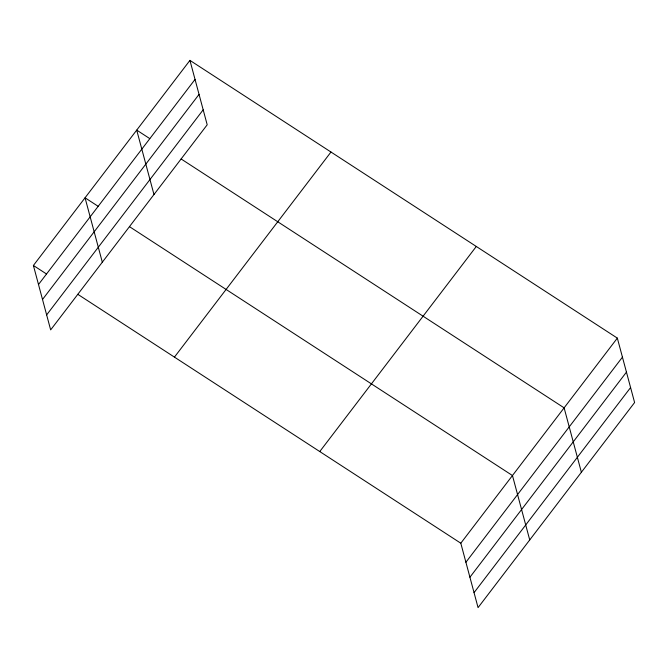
<?xml version="1.0" encoding="UTF-8"?>
<svg xmlns="http://www.w3.org/2000/svg" width="668" height="668" viewBox="0 0 668 668"><rect width="100%" height="100%" fill="white"/><g stroke="black" fill="none" stroke-linecap="round" stroke-linejoin="round"><path stroke-width="1" d="M189.937 60.379L207.197 124.791L50.659 329.883L33.4 265.472L189.937 60.379L617.341 338.117L634.6 402.528L478.063 607.621L460.803 543.209L77.805 294.321M38.502 284.51L195.039 79.417M42.51 299.481L199.047 94.388M46.643 314.904L203.181 109.819M174.44 357.121L330.977 152.037M319.763 451.551L476.301 246.467M460.803 543.209L617.341 338.117M465.905 562.247L622.442 357.155M469.921 577.219L626.45 372.126M474.055 592.641L630.592 387.557M149.774 138.602L136.715 130.11L153.974 194.522M181.12 158.967L564.118 407.847L581.377 472.259M98.112 206.278L85.053 197.795L102.313 262.198M129.458 226.644L512.465 475.532L529.724 539.936M33.4 265.472L46.459 273.955"/></g></svg>
